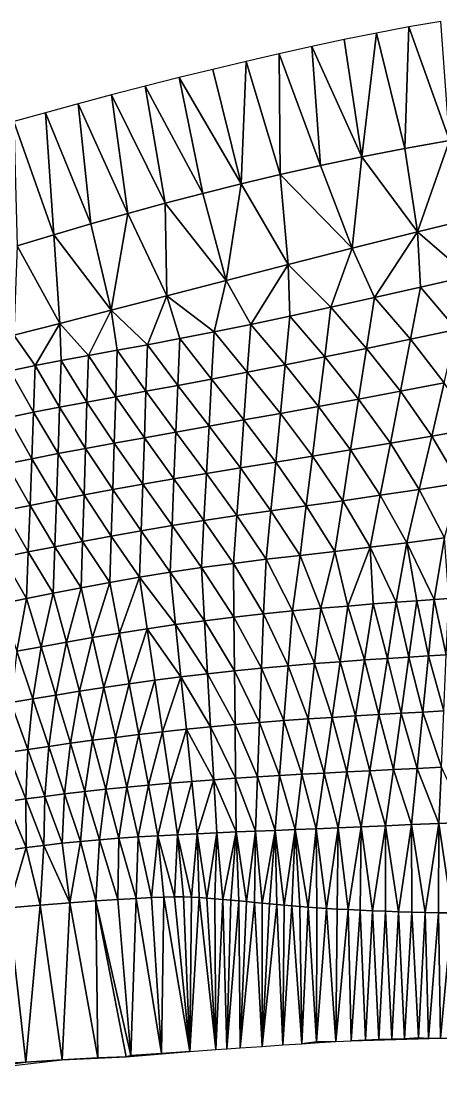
# Model space of a CAD drawing. Header units: metres. Extents: x 0 to 433, y 0 to 317.
# Drawn here: x 188.23 to 199.9, y 255.45 to 285.16 of the extents above; entities that cross this region are included whole.
import ezdxf

# ---------------------------------------------------------------- set-up
doc = ezdxf.new("R2010")
doc.units = ezdxf.units.M
doc.layers.add('TERRAIN_TIN', color=8, linetype='Continuous')

msp = doc.modelspace()

# ---------------------------------------------------------------- linework, layer by layer
at = {"layer": 'TERRAIN_TIN'}
for points in [[(198.908, 281.623, 3), (199.011, 285.006, 2), (198.114, 284.837, 2)], [(199.011, 285.006, 2), (198.908, 281.623, 3), (200.147, 281.848, 3)], [(199.011, 285.006, 2), (200.147, 281.848, 3), (199.907, 285.163, 2)], [(198.114, 284.837, 2), (197.215, 284.656, 2), (197.711, 281.39, 3)], [(198.908, 281.623, 3), (198.114, 284.837, 2), (197.711, 281.39, 3)], [(196.556, 281.148, 3), (196.311, 284.464, 2), (195.402, 284.261, 2)], [(197.215, 284.656, 2), (196.311, 284.464, 2), (197.711, 281.39, 3)], [(196.311, 284.464, 2), (196.556, 281.148, 3), (197.711, 281.39, 3)], [(194.484, 284.048, 2), (195.436, 280.898, 3), (195.402, 284.261, 2)], [(195.436, 280.898, 3), (196.556, 281.148, 3), (195.402, 284.261, 2)], [(194.346, 280.639, 3), (193.557, 283.826, 2), (192.62, 283.595, 2)], [(193.557, 283.826, 2), (194.346, 280.639, 3), (194.484, 284.048, 2)], [(194.346, 280.639, 3), (195.436, 280.898, 3), (194.484, 284.048, 2)], [(193.279, 280.372, 3), (192.62, 283.595, 2), (191.678, 283.357, 2)], [(193.279, 280.372, 3), (194.346, 280.639, 3), (192.62, 283.595, 2)], [(190.741, 283.114, 2), (192.231, 280.097, 3), (191.678, 283.357, 2)], [(192.231, 280.097, 3), (193.279, 280.372, 3), (191.678, 283.357, 2)], [(191.195, 279.813, 3), (190.741, 283.114, 2), (189.814, 282.867, 2)], [(191.195, 279.813, 3), (192.231, 280.097, 3), (190.741, 283.114, 2)], [(188.024, 282.372, 2), (189.138, 279.221, 3), (188.906, 282.62, 2)], [(188.906, 282.62, 2), (190.165, 279.521, 3), (189.814, 282.867, 2)], [(189.138, 279.221, 3), (190.165, 279.521, 3), (188.906, 282.62, 2)], [(190.165, 279.521, 3), (191.195, 279.813, 3), (189.814, 282.867, 2)], [(188.116, 278.916, 3), (189.138, 279.221, 3), (188.024, 282.372, 2)], [(198.908, 281.623, 3), (199.255, 279.305, 4), (200.147, 281.848, 3)], [(199.255, 279.305, 4), (201.085, 279.751, 4), (200.147, 281.848, 3)], [(199.255, 279.305, 4), (198.908, 281.623, 3), (197.711, 281.39, 3)], [(197.438, 278.851, 4), (196.556, 281.148, 3), (195.436, 280.898, 3)], [(196.556, 281.148, 3), (197.438, 278.851, 4), (197.711, 281.39, 3)], [(197.438, 278.851, 4), (199.255, 279.305, 4), (197.711, 281.39, 3)], [(194.346, 280.639, 3), (195.655, 278.397, 4), (195.436, 280.898, 3)], [(195.655, 278.397, 4), (197.438, 278.851, 4), (195.436, 280.898, 3)], [(194.346, 280.639, 3), (193.279, 280.372, 3), (193.928, 277.952, 4)], [(195.655, 278.397, 4), (194.346, 280.639, 3), (193.928, 277.952, 4)], [(193.279, 280.372, 3), (192.231, 280.097, 3), (193.928, 277.952, 4)], [(192.231, 280.097, 3), (191.195, 279.813, 3), (192.28, 277.524, 4)], [(193.928, 277.952, 4), (192.231, 280.097, 3), (192.28, 277.524, 4)], [(190.165, 279.521, 3), (190.732, 277.122, 4), (191.195, 279.813, 3)], [(191.195, 279.813, 3), (190.732, 277.122, 4), (192.28, 277.524, 4)], [(199.255, 279.305, 4), (200.69, 278.064, 5), (201.085, 279.751, 4)], [(190.732, 277.122, 4), (190.165, 279.521, 3), (189.138, 279.221, 3)], [(188.116, 278.916, 3), (189.305, 276.754, 4), (189.138, 279.221, 3)], [(189.305, 276.754, 4), (190.732, 277.122, 4), (189.138, 279.221, 3)], [(198.062, 277.473, 5), (199.255, 279.305, 4), (197.438, 278.851, 4)], [(199.255, 279.305, 4), (198.062, 277.473, 5), (199.342, 277.759, 5)], [(199.255, 279.305, 4), (199.342, 277.759, 5), (200.69, 278.064, 5)], [(189.305, 276.754, 4), (188.116, 278.916, 3), (188.017, 276.428, 4)], [(197.438, 278.851, 4), (195.655, 278.397, 4), (196.848, 277.204, 5)], [(198.062, 277.473, 5), (197.438, 278.851, 4), (196.848, 277.204, 5)], [(194.617, 276.726, 5), (195.655, 278.397, 4), (193.928, 277.952, 4)], [(194.617, 276.726, 5), (195.7, 276.955, 5), (195.655, 278.397, 4)], [(195.655, 278.397, 4), (195.7, 276.955, 5), (196.848, 277.204, 5)], [(193.598, 276.517, 5), (193.928, 277.952, 4), (192.28, 277.524, 4)], [(193.598, 276.517, 5), (194.617, 276.726, 5), (193.928, 277.952, 4)], [(199.342, 277.759, 5), (200.344, 276.58, 6), (200.69, 278.064, 5)], [(198.062, 277.473, 5), (199.062, 276.311, 6), (199.342, 277.759, 5)], [(199.062, 276.311, 6), (200.344, 276.58, 6), (199.342, 277.759, 5)], [(190.732, 277.122, 4), (191.743, 276.16, 5), (192.28, 277.524, 4)], [(191.743, 276.16, 5), (192.642, 276.33, 5), (192.28, 277.524, 4)], [(192.642, 276.33, 5), (193.598, 276.517, 5), (192.28, 277.524, 4)], [(197.84, 276.059, 6), (198.062, 277.473, 5), (196.848, 277.204, 5)], [(199.062, 276.311, 6), (198.062, 277.473, 5), (197.84, 276.059, 6)], [(190.732, 277.122, 4), (189.305, 276.754, 4), (190.097, 275.858, 5)], [(190.732, 277.122, 4), (190.097, 275.858, 5), (190.897, 276.004, 5)], [(190.732, 277.122, 4), (190.897, 276.004, 5), (191.743, 276.16, 5)], [(195.57, 275.601, 6), (195.7, 276.955, 5), (194.617, 276.726, 5)], [(195.7, 276.955, 5), (195.57, 275.601, 6), (196.676, 275.822, 6)], [(195.7, 276.955, 5), (196.676, 275.822, 6), (196.848, 277.204, 5)], [(196.676, 275.822, 6), (197.84, 276.059, 6), (196.848, 277.204, 5)], [(188.614, 275.577, 5), (189.305, 276.754, 4), (188.017, 276.428, 4)], [(189.305, 276.754, 4), (188.614, 275.577, 5), (189.338, 275.717, 5)], [(190.097, 275.858, 5), (189.305, 276.754, 4), (189.338, 275.717, 5)], [(193.598, 276.517, 5), (194.52, 275.395, 6), (194.617, 276.726, 5)], [(194.52, 275.395, 6), (195.57, 275.601, 6), (194.617, 276.726, 5)], [(188.614, 275.577, 5), (188.017, 276.428, 4), (187.921, 275.435, 5)], [(192.642, 276.33, 5), (193.527, 275.205, 6), (193.598, 276.517, 5)], [(193.598, 276.517, 5), (193.527, 275.205, 6), (194.52, 275.395, 6)], [(200.344, 276.58, 6), (199.062, 276.311, 6), (199.998, 275.096, 7)], [(190.897, 276.004, 5), (191.698, 274.865, 6), (191.743, 276.16, 5)], [(191.698, 274.865, 6), (192.587, 275.029, 6), (191.743, 276.16, 5)], [(192.587, 275.029, 6), (192.642, 276.33, 5), (191.743, 276.16, 5)], [(192.642, 276.33, 5), (192.587, 275.029, 6), (193.527, 275.205, 6)], [(196.676, 275.822, 6), (197.618, 274.645, 7), (197.84, 276.059, 6)], [(197.84, 276.059, 6), (197.618, 274.645, 7), (198.782, 274.863, 7)], [(199.062, 276.311, 6), (197.84, 276.059, 6), (198.782, 274.863, 7)], [(199.998, 275.096, 7), (199.062, 276.311, 6), (198.782, 274.863, 7)], [(190.097, 275.858, 5), (189.338, 275.717, 5), (190.056, 274.565, 6)], [(190.856, 274.711, 6), (190.097, 275.858, 5), (190.056, 274.565, 6)], [(190.097, 275.858, 5), (190.856, 274.711, 6), (190.897, 276.004, 5)], [(190.856, 274.711, 6), (191.698, 274.865, 6), (190.897, 276.004, 5)], [(196.676, 275.822, 6), (195.57, 275.601, 6), (196.504, 274.44, 7)], [(196.676, 275.822, 6), (196.504, 274.44, 7), (197.618, 274.645, 7)], [(188.614, 275.577, 5), (187.921, 275.435, 5), (188.566, 274.28, 6)], [(189.294, 274.422, 6), (188.614, 275.577, 5), (188.566, 274.28, 6)], [(189.338, 275.717, 5), (188.614, 275.577, 5), (189.294, 274.422, 6)], [(189.338, 275.717, 5), (189.294, 274.422, 6), (190.056, 274.565, 6)], [(195.57, 275.601, 6), (194.52, 275.395, 6), (195.44, 274.247, 7)], [(196.504, 274.44, 7), (195.57, 275.601, 6), (195.44, 274.247, 7)], [(187.921, 275.435, 5), (187.869, 274.138, 6), (188.566, 274.28, 6)], [(193.527, 275.205, 6), (192.587, 275.029, 6), (193.455, 273.892, 7)], [(194.424, 274.065, 7), (193.527, 275.205, 6), (193.455, 273.892, 7)], [(194.52, 275.395, 6), (193.527, 275.205, 6), (194.424, 274.065, 7)], [(194.52, 275.395, 6), (194.424, 274.065, 7), (195.44, 274.247, 7)], [(191.698, 274.865, 6), (190.856, 274.711, 6), (191.654, 273.57, 7)], [(192.533, 273.727, 7), (191.698, 274.865, 6), (191.654, 273.57, 7)], [(192.587, 275.029, 6), (191.698, 274.865, 6), (192.533, 273.727, 7)], [(192.587, 275.029, 6), (192.533, 273.727, 7), (193.455, 273.892, 7)], [(197.618, 274.645, 7), (198.502, 273.415, 8), (198.782, 274.863, 7)], [(198.502, 273.415, 8), (199.653, 273.612, 8), (198.782, 274.863, 7)], [(199.653, 273.612, 8), (199.998, 275.096, 7), (198.782, 274.863, 7)], [(200.848, 273.824, 8), (199.998, 275.096, 7), (199.653, 273.612, 8)], [(190.815, 273.419, 7), (190.856, 274.711, 6), (190.056, 274.565, 6)], [(190.856, 274.711, 6), (190.815, 273.419, 7), (191.654, 273.57, 7)], [(196.504, 274.44, 7), (197.396, 273.231, 8), (197.618, 274.645, 7)], [(197.396, 273.231, 8), (198.502, 273.415, 8), (197.618, 274.645, 7)], [(187.869, 274.138, 6), (188.519, 272.984, 7), (188.566, 274.28, 6)], [(188.519, 272.984, 7), (189.251, 273.127, 7), (188.566, 274.28, 6)], [(189.251, 273.127, 7), (189.294, 274.422, 6), (188.566, 274.28, 6)], [(190.015, 273.271, 7), (189.294, 274.422, 6), (189.251, 273.127, 7)], [(189.294, 274.422, 6), (190.015, 273.271, 7), (190.056, 274.565, 6)], [(190.015, 273.271, 7), (190.815, 273.419, 7), (190.056, 274.565, 6)], [(196.332, 273.058, 8), (196.504, 274.44, 7), (195.44, 274.247, 7)], [(197.396, 273.231, 8), (196.504, 274.44, 7), (196.332, 273.058, 8)], [(187.869, 274.138, 6), (187.817, 272.841, 7), (188.519, 272.984, 7)], [(194.327, 272.734, 8), (194.424, 274.065, 7), (193.455, 273.892, 7)], [(195.309, 272.893, 8), (194.424, 274.065, 7), (194.327, 272.734, 8)], [(194.424, 274.065, 7), (195.309, 272.893, 8), (195.44, 274.247, 7)], [(195.309, 272.893, 8), (196.332, 273.058, 8), (195.44, 274.247, 7)], [(192.478, 272.426, 8), (192.533, 273.727, 7), (191.654, 273.57, 7)], [(192.478, 272.426, 8), (193.384, 272.579, 8), (192.533, 273.727, 7)], [(192.533, 273.727, 7), (193.384, 272.579, 8), (193.455, 273.892, 7)], [(193.384, 272.579, 8), (194.327, 272.734, 8), (193.455, 273.892, 7)], [(200.429, 272.303, 9), (200.848, 273.824, 8), (199.653, 273.612, 8)], [(190.015, 273.271, 7), (190.775, 272.126, 8), (190.815, 273.419, 7)], [(190.775, 272.126, 8), (191.609, 272.275, 8), (190.815, 273.419, 7)], [(190.815, 273.419, 7), (191.609, 272.275, 8), (191.654, 273.57, 7)], [(191.609, 272.275, 8), (192.478, 272.426, 8), (191.654, 273.57, 7)], [(197.396, 273.231, 8), (198.222, 271.967, 9), (198.502, 273.415, 8)], [(198.222, 271.967, 9), (199.307, 272.128, 9), (198.502, 273.415, 8)], [(198.502, 273.415, 8), (199.307, 272.128, 9), (199.653, 273.612, 8)], [(199.307, 272.128, 9), (200.429, 272.303, 9), (199.653, 273.612, 8)], [(189.207, 271.832, 8), (189.251, 273.127, 7), (188.519, 272.984, 7)], [(189.251, 273.127, 7), (189.207, 271.832, 8), (189.974, 271.978, 8)], [(190.015, 273.271, 7), (189.251, 273.127, 7), (189.974, 271.978, 8)], [(190.775, 272.126, 8), (190.015, 273.271, 7), (189.974, 271.978, 8)], [(197.396, 273.231, 8), (196.332, 273.058, 8), (197.174, 271.818, 9)], [(198.222, 271.967, 9), (197.396, 273.231, 8), (197.174, 271.818, 9)], [(187.765, 271.544, 8), (188.471, 271.687, 8), (187.817, 272.841, 7)], [(187.817, 272.841, 7), (188.471, 271.687, 8), (188.519, 272.984, 7)], [(188.471, 271.687, 8), (189.207, 271.832, 8), (188.519, 272.984, 7)], [(195.179, 271.539, 9), (195.309, 272.893, 8), (194.327, 272.734, 8)], [(195.309, 272.893, 8), (195.179, 271.539, 9), (196.16, 271.676, 9)], [(196.332, 273.058, 8), (195.309, 272.893, 8), (196.16, 271.676, 9)], [(196.332, 273.058, 8), (196.16, 271.676, 9), (197.174, 271.818, 9)], [(193.384, 272.579, 8), (192.478, 272.426, 8), (193.313, 271.266, 9)], [(193.384, 272.579, 8), (193.313, 271.266, 9), (194.231, 271.403, 9)], [(193.384, 272.579, 8), (194.231, 271.403, 9), (194.327, 272.734, 8)], [(194.231, 271.403, 9), (195.179, 271.539, 9), (194.327, 272.734, 8)], [(190.775, 272.126, 8), (191.564, 270.98, 9), (191.609, 272.275, 8)], [(191.609, 272.275, 8), (191.564, 270.98, 9), (192.424, 271.125, 9)], [(192.478, 272.426, 8), (191.609, 272.275, 8), (192.424, 271.125, 9)], [(193.313, 271.266, 9), (192.478, 272.426, 8), (192.424, 271.125, 9)], [(200.429, 272.303, 9), (199.307, 272.128, 9), (200.01, 270.783, 10)], [(189.207, 271.832, 8), (189.934, 270.685, 9), (189.974, 271.978, 8)], [(189.934, 270.685, 9), (190.734, 270.833, 9), (189.974, 271.978, 8)], [(190.734, 270.833, 9), (190.775, 272.126, 8), (189.974, 271.978, 8)], [(191.564, 270.98, 9), (190.775, 272.126, 8), (190.734, 270.833, 9)], [(197.942, 270.519, 10), (198.222, 271.967, 9), (197.174, 271.818, 9)], [(198.961, 270.644, 10), (198.222, 271.967, 9), (197.942, 270.519, 10)], [(198.222, 271.967, 9), (198.961, 270.644, 10), (199.307, 272.128, 9)], [(199.307, 272.128, 9), (198.961, 270.644, 10), (200.01, 270.783, 10)], [(188.423, 270.39, 9), (188.471, 271.687, 8), (187.765, 271.544, 8)], [(188.423, 270.39, 9), (189.163, 270.537, 9), (188.471, 271.687, 8)], [(189.163, 270.537, 9), (189.207, 271.832, 8), (188.471, 271.687, 8)], [(189.934, 270.685, 9), (189.207, 271.832, 8), (189.163, 270.537, 9)], [(196.16, 271.676, 9), (195.179, 271.539, 9), (195.988, 270.294, 10)], [(196.952, 270.404, 10), (196.16, 271.676, 9), (195.988, 270.294, 10)], [(196.16, 271.676, 9), (196.952, 270.404, 10), (197.174, 271.818, 9)], [(196.952, 270.404, 10), (197.942, 270.519, 10), (197.174, 271.818, 9)], [(187.714, 270.247, 9), (188.423, 270.39, 9), (187.765, 271.544, 8)], [(193.313, 271.266, 9), (194.134, 270.073, 10), (194.231, 271.403, 9)], [(194.134, 270.073, 10), (195.049, 270.185, 10), (194.231, 271.403, 9)], [(195.049, 270.185, 10), (195.179, 271.539, 9), (194.231, 271.403, 9)], [(195.179, 271.539, 9), (195.049, 270.185, 10), (195.988, 270.294, 10)], [(191.564, 270.98, 9), (192.369, 269.824, 10), (192.424, 271.125, 9)], [(192.424, 271.125, 9), (192.369, 269.824, 10), (193.241, 269.954, 10)], [(193.313, 271.266, 9), (192.424, 271.125, 9), (193.241, 269.954, 10)], [(194.134, 270.073, 10), (193.313, 271.266, 9), (193.241, 269.954, 10)], [(189.934, 270.685, 9), (190.693, 269.54, 10), (190.734, 270.833, 9)], [(190.693, 269.54, 10), (191.519, 269.685, 10), (190.734, 270.833, 9)], [(191.519, 269.685, 10), (191.564, 270.98, 9), (190.734, 270.833, 9)], [(191.564, 270.98, 9), (191.519, 269.685, 10), (192.369, 269.824, 10)], [(198.961, 270.644, 10), (199.72, 269.065, 11), (200.01, 270.783, 10)], [(199.72, 269.065, 11), (200.127, 269.093, 11), (200.01, 270.783, 10)], [(188.423, 270.39, 9), (189.12, 269.242, 10), (189.163, 270.537, 9)], [(189.12, 269.242, 10), (189.893, 269.391, 10), (189.163, 270.537, 9)], [(189.893, 269.391, 10), (189.934, 270.685, 9), (189.163, 270.537, 9)], [(189.893, 269.391, 10), (190.693, 269.54, 10), (189.934, 270.685, 9)], [(196.952, 270.404, 10), (197.321, 268.885, 11), (197.942, 270.519, 10)], [(197.942, 270.519, 10), (197.321, 268.885, 11), (198.025, 268.942, 11)], [(198.961, 270.644, 10), (197.942, 270.519, 10), (198.667, 268.99, 11)], [(197.942, 270.519, 10), (198.025, 268.942, 11), (198.667, 268.99, 11)], [(199.235, 269.031, 11), (198.961, 270.644, 10), (198.667, 268.99, 11)], [(198.961, 270.644, 10), (199.235, 269.031, 11), (199.72, 269.065, 11)], [(187.662, 268.95, 10), (188.375, 269.094, 10), (187.714, 270.247, 9)], [(188.375, 269.094, 10), (188.423, 270.39, 9), (187.714, 270.247, 9)], [(189.12, 269.242, 10), (188.423, 270.39, 9), (188.375, 269.094, 10)], [(195.049, 270.185, 10), (194.134, 270.073, 10), (194.969, 268.667, 11)], [(195.049, 270.185, 10), (194.969, 268.667, 11), (195.78, 268.748, 11)], [(195.988, 270.294, 10), (195.049, 270.185, 10), (195.78, 268.748, 11)], [(196.569, 268.821, 11), (195.988, 270.294, 10), (195.78, 268.748, 11)], [(196.569, 268.821, 11), (196.952, 270.404, 10), (195.988, 270.294, 10)], [(196.569, 268.821, 11), (197.321, 268.885, 11), (196.952, 270.404, 10)], [(191.519, 269.685, 10), (192.521, 268.368, 11), (192.369, 269.824, 10)], [(192.369, 269.824, 10), (193.327, 268.477, 11), (193.241, 269.954, 10)], [(192.369, 269.824, 10), (192.521, 268.368, 11), (193.327, 268.477, 11)], [(194.147, 268.577, 11), (194.134, 270.073, 10), (193.241, 269.954, 10)], [(193.327, 268.477, 11), (194.147, 268.577, 11), (193.241, 269.954, 10)], [(194.134, 270.073, 10), (194.147, 268.577, 11), (194.969, 268.667, 11)], [(189.893, 269.391, 10), (190.212, 268.004, 11), (190.693, 269.54, 10)], [(190.212, 268.004, 11), (190.961, 268.13, 11), (190.693, 269.54, 10)], [(190.961, 268.13, 11), (191.519, 269.685, 10), (190.693, 269.54, 10)], [(190.961, 268.13, 11), (191.732, 268.252, 11), (191.519, 269.685, 10)], [(191.519, 269.685, 10), (191.732, 268.252, 11), (192.521, 268.368, 11)], [(188.782, 267.75, 11), (189.12, 269.242, 10), (188.375, 269.094, 10)], [(189.12, 269.242, 10), (188.782, 267.75, 11), (189.484, 267.877, 11)], [(189.893, 269.391, 10), (189.12, 269.242, 10), (189.484, 267.877, 11)], [(190.212, 268.004, 11), (189.893, 269.391, 10), (189.484, 267.877, 11)], [(187.662, 268.95, 10), (188.105, 267.626, 11), (188.375, 269.094, 10)], [(188.105, 267.626, 11), (188.782, 267.75, 11), (188.375, 269.094, 10)], [(197.321, 268.885, 11), (197.78, 267.384, 12), (198.025, 268.942, 11)], [(197.78, 267.384, 12), (198.422, 267.427, 12), (198.025, 268.942, 11)], [(198.025, 268.942, 11), (198.422, 267.427, 12), (198.667, 268.99, 11)], [(198.422, 267.427, 12), (199.018, 267.465, 12), (198.667, 268.99, 11)], [(199.018, 267.465, 12), (199.235, 269.031, 11), (198.667, 268.99, 11)], [(199.563, 267.498, 12), (199.235, 269.031, 11), (199.018, 267.465, 12)], [(199.235, 269.031, 11), (199.563, 267.498, 12), (199.72, 269.065, 11)], [(199.563, 267.498, 12), (200.058, 267.528, 12), (199.72, 269.065, 11)], [(200.058, 267.528, 12), (200.127, 269.093, 11), (199.72, 269.065, 11)], [(194.147, 268.577, 11), (194.914, 267.154, 12), (194.969, 268.667, 11)], [(194.969, 268.667, 11), (194.914, 267.154, 12), (195.659, 267.221, 12)], [(194.969, 268.667, 11), (195.659, 267.221, 12), (195.78, 268.748, 11)], [(195.659, 267.221, 12), (196.39, 267.281, 12), (195.78, 268.748, 11)], [(196.39, 267.281, 12), (196.569, 268.821, 11), (195.78, 268.748, 11)], [(197.1, 267.335, 12), (196.569, 268.821, 11), (196.39, 267.281, 12)], [(197.321, 268.885, 11), (196.569, 268.821, 11), (197.1, 267.335, 12)], [(197.321, 268.885, 11), (197.1, 267.335, 12), (197.78, 267.384, 12)], [(192.521, 268.368, 11), (191.732, 268.252, 11), (192.673, 266.912, 12)], [(192.521, 268.368, 11), (193.413, 267, 12), (193.327, 268.477, 11)], [(192.521, 268.368, 11), (192.673, 266.912, 12), (193.413, 267, 12)], [(194.147, 268.577, 11), (193.327, 268.477, 11), (194.163, 267.081, 12)], [(193.327, 268.477, 11), (193.413, 267, 12), (194.163, 267.081, 12)], [(194.914, 267.154, 12), (194.147, 268.577, 11), (194.163, 267.081, 12)], [(190.961, 268.13, 11), (190.212, 268.004, 11), (190.53, 266.617, 12)], [(190.961, 268.13, 11), (190.53, 266.617, 12), (191.229, 266.719, 12)], [(191.732, 268.252, 11), (190.961, 268.13, 11), (191.229, 266.719, 12)], [(191.944, 266.818, 12), (191.732, 268.252, 11), (191.229, 266.719, 12)], [(191.732, 268.252, 11), (191.944, 266.818, 12), (192.673, 266.912, 12)], [(188.782, 267.75, 11), (188.105, 267.626, 11), (188.548, 266.302, 12)], [(189.188, 266.407, 12), (188.782, 267.75, 11), (188.548, 266.302, 12)], [(188.782, 267.75, 11), (189.188, 266.407, 12), (189.484, 267.877, 11)], [(189.188, 266.407, 12), (189.849, 266.512, 12), (189.484, 267.877, 11)], [(189.849, 266.512, 12), (190.212, 268.004, 11), (189.484, 267.877, 11)], [(190.53, 266.617, 12), (190.212, 268.004, 11), (189.849, 266.512, 12)], [(188.105, 267.626, 11), (187.933, 266.2, 12), (188.548, 266.302, 12)], [(198.422, 267.427, 12), (198.802, 265.899, 13), (199.018, 267.465, 12)], [(198.802, 265.899, 13), (199.407, 265.932, 13), (199.018, 267.465, 12)], [(199.407, 265.932, 13), (199.563, 267.498, 12), (199.018, 267.465, 12)], [(199.407, 265.932, 13), (199.99, 265.963, 13), (199.563, 267.498, 12)], [(199.99, 265.963, 13), (200.058, 267.528, 12), (199.563, 267.498, 12)], [(194.859, 265.642, 13), (194.914, 267.154, 12), (194.163, 267.081, 12)], [(195.538, 265.694, 13), (194.914, 267.154, 12), (194.859, 265.642, 13)], [(194.914, 267.154, 12), (195.538, 265.694, 13), (195.659, 267.221, 12)], [(195.538, 265.694, 13), (196.212, 265.741, 13), (195.659, 267.221, 12)], [(196.212, 265.741, 13), (196.39, 267.281, 12), (195.659, 267.221, 12)], [(196.39, 267.281, 12), (196.212, 265.741, 13), (196.879, 265.785, 13)], [(197.1, 267.335, 12), (196.39, 267.281, 12), (196.879, 265.785, 13)], [(197.535, 265.826, 13), (197.1, 267.335, 12), (196.879, 265.785, 13)], [(197.1, 267.335, 12), (197.535, 265.826, 13), (197.78, 267.384, 12)], [(197.535, 265.826, 13), (198.177, 265.863, 13), (197.78, 267.384, 12)], [(198.177, 265.863, 13), (198.422, 267.427, 12), (197.78, 267.384, 12)], [(198.802, 265.899, 13), (198.422, 267.427, 12), (198.177, 265.863, 13)], [(192.673, 266.912, 12), (191.944, 266.818, 12), (192.156, 265.385, 13)], [(192.824, 265.457, 13), (192.673, 266.912, 12), (192.156, 265.385, 13)], [(192.673, 266.912, 12), (193.499, 265.524, 13), (193.413, 267, 12)], [(192.673, 266.912, 12), (192.824, 265.457, 13), (193.499, 265.524, 13)], [(193.413, 267, 12), (194.178, 265.585, 13), (194.163, 267.081, 12)], [(193.499, 265.524, 13), (194.178, 265.585, 13), (193.413, 267, 12)], [(194.178, 265.585, 13), (194.859, 265.642, 13), (194.163, 267.081, 12)], [(190.214, 265.147, 13), (190.53, 266.617, 12), (189.849, 266.512, 12)], [(190.849, 265.229, 13), (190.53, 266.617, 12), (190.214, 265.147, 13)], [(190.53, 266.617, 12), (190.849, 265.229, 13), (191.229, 266.719, 12)], [(191.229, 266.719, 12), (190.849, 265.229, 13), (191.497, 265.309, 13)], [(191.944, 266.818, 12), (191.229, 266.719, 12), (191.497, 265.309, 13)], [(191.944, 266.818, 12), (191.497, 265.309, 13), (192.156, 265.385, 13)], [(188.548, 266.302, 12), (187.933, 266.2, 12), (188.409, 264.893, 13)], [(188.548, 266.302, 12), (188.409, 264.893, 13), (188.992, 264.978, 13)], [(189.188, 266.407, 12), (188.548, 266.302, 12), (188.992, 264.978, 13)], [(189.594, 265.064, 13), (189.188, 266.407, 12), (188.992, 264.978, 13)], [(189.188, 266.407, 12), (189.594, 265.064, 13), (189.849, 266.512, 12)], [(189.594, 265.064, 13), (190.214, 265.147, 13), (189.849, 266.512, 12)], [(188.409, 264.893, 13), (187.933, 266.2, 12), (187.848, 264.807, 13)], [(199.99, 265.963, 13), (199.407, 265.932, 13), (199.922, 264.398, 14)], [(195.417, 264.166, 14), (195.538, 265.694, 13), (194.859, 265.642, 13)], [(195.417, 264.166, 14), (196.034, 264.201, 14), (195.538, 265.694, 13)], [(196.034, 264.201, 14), (196.212, 265.741, 13), (195.538, 265.694, 13)], [(196.034, 264.201, 14), (196.658, 264.235, 14), (196.212, 265.741, 13)], [(196.212, 265.741, 13), (196.658, 264.235, 14), (196.879, 265.785, 13)], [(196.658, 264.235, 14), (197.29, 264.268, 14), (196.879, 265.785, 13)], [(197.29, 264.268, 14), (197.535, 265.826, 13), (196.879, 265.785, 13)], [(197.535, 265.826, 13), (197.29, 264.268, 14), (197.932, 264.3, 14)], [(198.177, 265.863, 13), (197.535, 265.826, 13), (197.932, 264.3, 14)], [(198.585, 264.332, 14), (198.177, 265.863, 13), (197.932, 264.3, 14)], [(198.802, 265.899, 13), (198.177, 265.863, 13), (198.585, 264.332, 14)], [(199.251, 264.365, 14), (198.802, 265.899, 13), (198.585, 264.332, 14)], [(198.802, 265.899, 13), (199.251, 264.365, 14), (199.407, 265.932, 13)], [(199.407, 265.932, 13), (199.251, 264.365, 14), (199.922, 264.398, 14)], [(191.497, 265.309, 13), (191.765, 263.898, 14), (192.156, 265.385, 13)], [(191.765, 263.898, 14), (192.369, 263.951, 14), (192.156, 265.385, 13)], [(192.369, 263.951, 14), (192.824, 265.457, 13), (192.156, 265.385, 13)], [(192.976, 264.001, 14), (192.824, 265.457, 13), (192.369, 263.951, 14)], [(193.499, 265.524, 13), (192.824, 265.457, 13), (193.585, 264.047, 14)], [(192.824, 265.457, 13), (192.976, 264.001, 14), (193.585, 264.047, 14)], [(194.194, 264.09, 14), (194.178, 265.585, 13), (193.499, 265.524, 13)], [(194.194, 264.09, 14), (193.499, 265.524, 13), (193.585, 264.047, 14)], [(194.178, 265.585, 13), (194.804, 264.129, 14), (194.859, 265.642, 13)], [(194.178, 265.585, 13), (194.194, 264.09, 14), (194.804, 264.129, 14)], [(194.804, 264.129, 14), (195.417, 264.166, 14), (194.859, 265.642, 13)], [(189.435, 263.655, 14), (189.594, 265.064, 13), (188.992, 264.978, 13)], [(190, 263.72, 14), (189.594, 265.064, 13), (189.435, 263.655, 14)], [(190.214, 265.147, 13), (189.594, 265.064, 13), (190, 263.72, 14)], [(190.214, 265.147, 13), (190, 263.72, 14), (190.578, 263.783, 14)], [(190.849, 265.229, 13), (190.214, 265.147, 13), (190.578, 263.783, 14)], [(191.167, 263.842, 14), (190.849, 265.229, 13), (190.578, 263.783, 14)], [(190.849, 265.229, 13), (191.167, 263.842, 14), (191.497, 265.309, 13)], [(191.497, 265.309, 13), (191.167, 263.842, 14), (191.765, 263.898, 14)], [(187.848, 264.807, 13), (187.838, 263.44, 14), (188.353, 263.514, 14)], [(188.409, 264.893, 13), (187.848, 264.807, 13), (188.353, 263.514, 14)], [(188.886, 263.586, 14), (188.409, 264.893, 13), (188.353, 263.514, 14)], [(188.409, 264.893, 13), (188.886, 263.586, 14), (188.992, 264.978, 13)], [(188.886, 263.586, 14), (189.435, 263.655, 14), (188.992, 264.978, 13)], [(195.296, 262.639, 15), (195.417, 264.166, 14), (194.804, 264.129, 14)], [(195.417, 264.166, 14), (195.296, 262.639, 15), (195.856, 262.662, 15)], [(196.034, 264.201, 14), (195.417, 264.166, 14), (195.856, 262.662, 15)], [(196.437, 262.685, 15), (196.034, 264.201, 14), (195.856, 262.662, 15)], [(196.034, 264.201, 14), (196.437, 262.685, 15), (196.658, 264.235, 14)], [(196.658, 264.235, 14), (196.437, 262.685, 15), (197.045, 262.71, 15)], [(197.29, 264.268, 14), (196.658, 264.235, 14), (197.045, 262.71, 15)], [(197.686, 262.737, 15), (197.29, 264.268, 14), (197.045, 262.71, 15)], [(197.29, 264.268, 14), (197.686, 262.737, 15), (197.932, 264.3, 14)], [(197.686, 262.737, 15), (198.369, 262.766, 15), (197.932, 264.3, 14)], [(198.369, 262.766, 15), (198.585, 264.332, 14), (197.932, 264.3, 14)], [(199.094, 262.798, 15), (198.585, 264.332, 14), (198.369, 262.766, 15)], [(199.094, 262.798, 15), (199.251, 264.365, 14), (198.585, 264.332, 14)], [(199.251, 264.365, 14), (199.094, 262.798, 15), (199.854, 262.833, 15)], [(199.922, 264.398, 14), (199.251, 264.365, 14), (199.854, 262.833, 15)], [(199.922, 264.398, 14), (199.854, 262.833, 15), (200.633, 262.871, 15)], [(191.167, 263.842, 14), (191.486, 262.455, 15), (191.765, 263.898, 14)], [(191.486, 262.455, 15), (192.033, 262.488, 15), (191.765, 263.898, 14)], [(191.765, 263.898, 14), (192.033, 262.488, 15), (192.369, 263.951, 14)], [(192.033, 262.488, 15), (192.581, 262.518, 15), (192.369, 263.951, 14)], [(192.581, 262.518, 15), (192.976, 264.001, 14), (192.369, 263.951, 14)], [(193.128, 262.545, 15), (192.976, 264.001, 14), (192.581, 262.518, 15)], [(192.976, 264.001, 14), (193.128, 262.545, 15), (193.585, 264.047, 14)], [(193.128, 262.545, 15), (193.671, 262.57, 15), (193.585, 264.047, 14)], [(194.21, 262.594, 15), (194.194, 264.09, 14), (193.585, 264.047, 14)], [(193.671, 262.57, 15), (194.21, 262.594, 15), (193.585, 264.047, 14)], [(194.194, 264.09, 14), (194.749, 262.617, 15), (194.804, 264.129, 14)], [(194.21, 262.594, 15), (194.749, 262.617, 15), (194.194, 264.09, 14)], [(194.749, 262.617, 15), (195.296, 262.639, 15), (194.804, 264.129, 14)], [(188.858, 262.221, 15), (188.886, 263.586, 14), (188.353, 263.514, 14)], [(188.886, 263.586, 14), (188.858, 262.221, 15), (189.362, 262.279, 15)], [(189.435, 263.655, 14), (188.886, 263.586, 14), (189.362, 262.279, 15)], [(189.435, 263.655, 14), (189.362, 262.279, 15), (189.879, 262.331, 15)], [(190, 263.72, 14), (189.435, 263.655, 14), (189.879, 262.331, 15)], [(190.406, 262.377, 15), (190, 263.72, 14), (189.879, 262.331, 15)], [(190, 263.72, 14), (190.406, 262.377, 15), (190.578, 263.783, 14)], [(190.406, 262.377, 15), (190.943, 262.418, 15), (190.578, 263.783, 14)], [(190.943, 262.418, 15), (191.167, 263.842, 14), (190.578, 263.783, 14)], [(191.486, 262.455, 15), (191.167, 263.842, 14), (190.943, 262.418, 15)], [(188.353, 263.514, 14), (187.838, 263.44, 14), (188.366, 262.158, 15)], [(187.838, 263.44, 14), (187.884, 262.09, 15), (188.366, 262.158, 15)], [(188.858, 262.221, 15), (188.353, 263.514, 14), (188.366, 262.158, 15)], [(196.209, 260.499, 16), (196.437, 262.685, 15), (195.856, 262.662, 15)], [(196.437, 262.685, 15), (196.209, 260.499, 16), (196.458, 260.482, 16)], [(197.045, 262.71, 15), (196.437, 262.685, 15), (196.726, 260.466, 16)], [(196.437, 262.685, 15), (196.458, 260.482, 16), (196.726, 260.466, 16)], [(197.018, 260.449, 16), (197.045, 262.71, 15), (196.726, 260.466, 16)], [(197.045, 262.71, 15), (197.018, 260.449, 16), (197.331, 260.432, 16)], [(197.686, 262.737, 15), (197.045, 262.71, 15), (197.331, 260.432, 16)], [(197.661, 260.417, 16), (197.686, 262.737, 15), (197.331, 260.432, 16)], [(197.686, 262.737, 15), (197.661, 260.417, 16), (198.007, 260.401, 16)], [(197.686, 262.737, 15), (198.007, 260.401, 16), (198.369, 262.766, 15)], [(198.369, 262.766, 15), (198.007, 260.401, 16), (198.363, 260.387, 16)], [(198.728, 260.375, 16), (198.369, 262.766, 15), (198.363, 260.387, 16)], [(198.728, 260.375, 16), (199.094, 262.798, 15), (198.369, 262.766, 15)], [(199.094, 262.798, 15), (198.728, 260.375, 16), (199.098, 260.363, 16)], [(199.854, 262.833, 15), (199.094, 262.798, 15), (199.471, 260.354, 16)], [(199.471, 260.354, 16), (199.094, 262.798, 15), (199.098, 260.363, 16)], [(199.854, 262.833, 15), (199.471, 260.354, 16), (199.843, 260.347, 16)], [(200.218, 260.342, 16), (199.854, 262.833, 15), (199.843, 260.347, 16)], [(199.854, 262.833, 15), (200.218, 260.342, 16), (200.633, 262.871, 15)], [(190.406, 262.377, 15), (190.919, 260.715, 16), (190.943, 262.418, 15)], [(190.919, 260.715, 16), (191.429, 260.746, 16), (190.943, 262.418, 15)], [(191.429, 260.746, 16), (191.486, 262.455, 15), (190.943, 262.418, 15)], [(191.486, 262.455, 15), (191.429, 260.746, 16), (191.851, 260.767, 16)], [(192.033, 262.488, 15), (191.486, 262.455, 15), (191.851, 260.767, 16)], [(192.2, 260.78, 16), (192.033, 262.488, 15), (191.851, 260.767, 16)], [(192.581, 262.518, 15), (192.033, 262.488, 15), (192.492, 260.785, 16)], [(192.033, 262.488, 15), (192.2, 260.78, 16), (192.492, 260.785, 16)], [(192.742, 260.784, 16), (192.581, 262.518, 15), (192.492, 260.785, 16)], [(193.128, 262.545, 15), (192.581, 262.518, 15), (192.966, 260.777, 16)], [(192.581, 262.518, 15), (192.742, 260.784, 16), (192.966, 260.777, 16)], [(193.179, 260.767, 16), (193.128, 262.545, 15), (192.966, 260.777, 16)], [(193.395, 260.753, 16), (193.671, 262.57, 15), (193.128, 262.545, 15)], [(193.395, 260.753, 16), (193.128, 262.545, 15), (193.179, 260.767, 16)], [(193.671, 262.57, 15), (193.395, 260.753, 16), (193.614, 260.736, 16)], [(193.836, 260.717, 16), (193.671, 262.57, 15), (193.614, 260.736, 16)], [(194.21, 262.594, 15), (193.671, 262.57, 15), (193.836, 260.717, 16)], [(194.21, 262.594, 15), (193.836, 260.717, 16), (194.059, 260.697, 16)], [(194.21, 262.594, 15), (194.059, 260.697, 16), (194.281, 260.676, 16)], [(194.749, 262.617, 15), (194.21, 262.594, 15), (194.501, 260.654, 16)], [(194.501, 260.654, 16), (194.21, 262.594, 15), (194.281, 260.676, 16)], [(194.749, 262.617, 15), (194.501, 260.654, 16), (194.718, 260.632, 16)], [(194.93, 260.61, 16), (194.749, 262.617, 15), (194.718, 260.632, 16)], [(195.296, 262.639, 15), (194.749, 262.617, 15), (194.93, 260.61, 16)], [(195.137, 260.59, 16), (195.296, 262.639, 15), (194.93, 260.61, 16)], [(195.296, 262.639, 15), (195.137, 260.59, 16), (195.341, 260.571, 16)], [(195.296, 262.639, 15), (195.547, 260.552, 16), (195.856, 262.662, 15)], [(195.547, 260.552, 16), (195.296, 262.639, 15), (195.341, 260.571, 16)], [(195.547, 260.552, 16), (195.757, 260.534, 16), (195.856, 262.662, 15)], [(195.856, 262.662, 15), (195.757, 260.534, 16), (195.977, 260.516, 16)], [(196.209, 260.499, 16), (195.856, 262.662, 15), (195.977, 260.516, 16)], [(187.874, 260.483, 16), (188.757, 260.557, 16), (188.366, 262.158, 15)], [(187.884, 262.09, 15), (187.874, 260.483, 16), (188.366, 262.158, 15)], [(188.757, 260.557, 16), (188.858, 262.221, 15), (188.366, 262.158, 15)], [(188.858, 262.221, 15), (188.757, 260.557, 16), (189.576, 260.621, 16)], [(189.362, 262.279, 15), (188.858, 262.221, 15), (189.576, 260.621, 16)], [(189.879, 262.331, 15), (189.362, 262.279, 15), (189.576, 260.621, 16)], [(190.304, 260.674, 16), (189.879, 262.331, 15), (189.576, 260.621, 16)], [(190.304, 260.674, 16), (190.406, 262.377, 15), (189.879, 262.331, 15)], [(190.406, 262.377, 15), (190.304, 260.674, 16), (190.919, 260.715, 16)], [(189.576, 260.621, 16), (188.757, 260.557, 16), (189.368, 256.247, 17)], [(190.356, 256.31, 17), (189.576, 260.621, 16), (189.368, 256.247, 17)], [(190.356, 256.31, 17), (190.304, 260.674, 16), (189.576, 260.621, 16)], [(190.919, 260.715, 16), (190.304, 260.674, 16), (191.28, 256.37, 17)], [(191.149, 256.338, 17), (190.304, 260.674, 16), (190.356, 256.31, 17)], [(190.304, 260.674, 16), (191.149, 256.338, 17), (191.28, 256.37, 17)], [(191.429, 260.746, 16), (190.919, 260.715, 16), (191.28, 256.37, 17)], [(192.133, 256.428, 17), (191.429, 260.746, 16), (191.28, 256.37, 17)], [(191.851, 260.767, 16), (191.429, 260.746, 16), (192.133, 256.428, 17)], [(192.2, 260.78, 16), (191.851, 260.767, 16), (192.133, 256.428, 17)], [(192.2, 260.78, 16), (192.133, 256.428, 17), (192.921, 256.483, 17)], [(192.492, 260.785, 16), (192.2, 260.78, 16), (192.921, 256.483, 17)], [(192.742, 260.784, 16), (192.492, 260.785, 16), (192.921, 256.483, 17)], [(192.966, 260.777, 16), (192.742, 260.784, 16), (192.921, 256.483, 17)], [(193.179, 260.767, 16), (192.966, 260.777, 16), (192.921, 256.483, 17)], [(193.179, 260.767, 16), (192.921, 256.483, 17), (193.648, 256.534, 17)], [(193.395, 260.753, 16), (193.179, 260.767, 16), (193.648, 256.534, 17)], [(193.614, 260.736, 16), (193.395, 260.753, 16), (193.648, 256.534, 17)], [(193.836, 260.717, 16), (193.614, 260.736, 16), (193.648, 256.534, 17)], [(193.948, 256.555, 17), (193.836, 260.717, 16), (193.648, 256.534, 17)], [(194.059, 260.697, 16), (193.836, 260.717, 16), (193.948, 256.555, 17)], [(194.281, 260.676, 16), (194.059, 260.697, 16), (193.948, 256.555, 17)], [(194.281, 260.676, 16), (193.948, 256.555, 17), (194.318, 256.581, 17)], [(194.501, 260.654, 16), (194.281, 260.676, 16), (194.318, 256.581, 17)], [(194.718, 260.632, 16), (194.501, 260.654, 16), (194.318, 256.581, 17)], [(194.718, 260.632, 16), (194.318, 256.581, 17), (194.937, 256.625, 17)], [(194.93, 260.61, 16), (194.718, 260.632, 16), (194.937, 256.625, 17)], [(195.137, 260.59, 16), (194.93, 260.61, 16), (194.937, 256.625, 17)], [(187.874, 260.483, 16), (187.361, 256.123, 17), (188.353, 256.184, 17)], [(188.757, 260.557, 16), (187.874, 260.483, 16), (188.353, 256.184, 17)], [(188.757, 260.557, 16), (188.353, 256.184, 17), (189.368, 256.247, 17)], [(195.341, 260.571, 16), (195.137, 260.59, 16), (194.937, 256.625, 17)], [(195.508, 256.665, 17), (195.341, 260.571, 16), (194.937, 256.625, 17)], [(195.547, 260.552, 16), (195.341, 260.571, 16), (195.508, 256.665, 17)], [(195.757, 260.534, 16), (195.547, 260.552, 16), (195.508, 256.665, 17)], [(195.757, 260.534, 16), (195.508, 256.665, 17), (196.037, 256.7, 17)], [(195.977, 260.516, 16), (195.757, 260.534, 16), (196.037, 256.7, 17)], [(196.209, 260.499, 16), (195.977, 260.516, 16), (196.037, 256.7, 17)], [(196.447, 256.749, 17), (196.209, 260.499, 16), (196.037, 256.7, 17)], [(196.209, 260.499, 16), (196.447, 256.749, 17), (196.458, 260.482, 16)], [(196.458, 260.482, 16), (196.447, 256.749, 17), (196.726, 260.466, 16)], [(196.726, 260.466, 16), (196.447, 256.749, 17), (196.982, 256.757, 17)], [(197.018, 260.449, 16), (196.726, 260.466, 16), (196.982, 256.757, 17)], [(197.331, 260.432, 16), (197.018, 260.449, 16), (196.982, 256.757, 17)], [(197.407, 256.78, 17), (197.331, 260.432, 16), (196.982, 256.757, 17)], [(197.661, 260.417, 16), (197.331, 260.432, 16), (197.407, 256.78, 17)], [(197.807, 256.798, 17), (197.661, 260.417, 16), (197.407, 256.78, 17)], [(197.661, 260.417, 16), (197.807, 256.798, 17), (198.007, 260.401, 16)], [(197.807, 256.798, 17), (198.185, 256.813, 17), (198.007, 260.401, 16)], [(198.007, 260.401, 16), (198.185, 256.813, 17), (198.363, 260.387, 16)], [(198.185, 256.813, 17), (198.546, 256.826, 17), (198.363, 260.387, 16)], [(198.546, 256.826, 17), (198.728, 260.375, 16), (198.363, 260.387, 16)], [(198.546, 256.826, 17), (198.893, 256.835, 17), (198.728, 260.375, 16)], [(198.728, 260.375, 16), (198.893, 256.835, 17), (199.098, 260.363, 16)], [(199.098, 260.363, 16), (198.893, 256.835, 17), (199.281, 256.866, 17)], [(199.471, 260.354, 16), (199.098, 260.363, 16), (199.281, 256.866, 17)], [(199.566, 256.846, 17), (199.471, 260.354, 16), (199.281, 256.866, 17)], [(199.471, 260.354, 16), (199.566, 256.846, 17), (199.843, 260.347, 16)], [(199.566, 256.846, 17), (199.895, 256.849, 17), (199.843, 260.347, 16)], [(199.895, 256.849, 17), (200.218, 260.342, 16), (199.843, 260.347, 16)], [(200.22, 256.851, 17), (200.218, 260.342, 16), (199.895, 256.849, 17)], [(196.526, 256.731, 17), (196.447, 256.749, 17), (196.037, 256.7, 17)], [(196.447, 256.749, 17), (196.526, 256.731, 17), (196.982, 256.757, 17)], [(199.566, 256.846, 17), (197.407, 256.78, 17), (199.895, 256.849, 17)], [(199.566, 256.846, 17), (197.807, 256.798, 17), (197.407, 256.78, 17)], [(198.185, 256.813, 17), (197.807, 256.798, 17), (199.566, 256.846, 17)], [(199.232, 256.841, 17), (198.185, 256.813, 17), (199.566, 256.846, 17)], [(198.185, 256.813, 17), (199.232, 256.841, 17), (198.546, 256.826, 17)], [(199.232, 256.841, 17), (198.893, 256.835, 17), (198.546, 256.826, 17)], [(198.893, 256.835, 17), (199.232, 256.841, 17), (199.281, 256.866, 17)], [(199.232, 256.841, 17), (199.566, 256.846, 17), (199.281, 256.866, 17)], [(192.133, 256.428, 17), (191.149, 256.338, 17), (192.921, 256.483, 17)], [(189.368, 256.247, 17), (188.353, 256.184, 17), (182.528, 255.448, 17)], [(188.353, 256.184, 17), (187.361, 256.123, 17), (182.528, 255.448, 17)], [(191.149, 256.338, 17), (190.356, 256.31, 17), (189.368, 256.247, 17)], [(191.149, 256.338, 17), (192.133, 256.428, 17), (191.28, 256.37, 17)]]:
    msp.add_3dface(points, dxfattribs=at)

doc.saveas('drawing.dxf')
